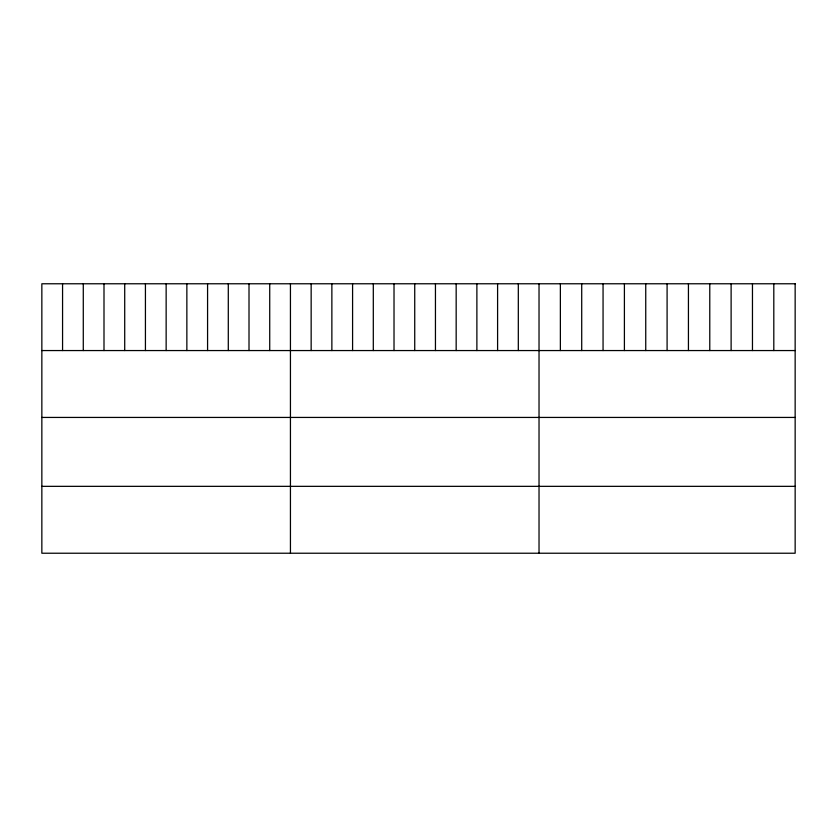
<?xml version="1.0" encoding="UTF-8"?>
<svg xmlns="http://www.w3.org/2000/svg" width="837" height="837" viewBox="0 0 837 837"><rect width="100%" height="100%" fill="white"/><g stroke="black" fill="none" stroke-linecap="round" stroke-linejoin="round"><path stroke-width="1.26" d="M41.85 350.557L795.15 350.557M41.85 417.433L795.15 417.433M41.85 486.339L795.15 486.339M773.806 283.774L773.806 350.557M752.463 283.774L752.463 350.557M731.119 283.774L731.119 350.557M709.776 283.774L709.776 350.557M688.432 283.774L688.432 350.557M667.089 283.774L667.089 350.557M645.745 283.774L645.745 350.557M624.402 283.774L624.402 350.557M603.058 283.774L603.058 350.557M581.715 283.774L581.715 350.557M560.371 283.774L560.371 350.557M539.028 283.774L539.028 553.226M518.312 283.774L518.312 350.557M497.596 283.774L497.596 350.557M476.881 283.774L476.881 350.557M456.165 283.774L456.165 350.557M435.449 283.774L435.449 350.557M414.733 283.774L414.733 350.557M394.018 283.774L394.018 350.557M373.302 283.774L373.302 350.557M352.586 283.774L352.586 350.557M331.87 283.774L331.87 350.557M311.155 283.774L311.155 350.557M290.439 283.774L290.439 553.226M269.723 283.774L269.723 350.557M249.007 283.774L249.007 350.557M228.292 283.774L228.292 350.557M207.576 283.774L207.576 350.557M186.86 283.774L186.86 350.557M166.144 283.774L166.144 350.557M145.429 283.774L145.429 350.557M124.713 283.774L124.713 350.557M103.997 283.774L103.997 350.557M83.281 283.774L83.281 350.557M62.566 283.774L62.566 350.557M795.15 283.774L41.85 283.774L41.85 553.226L795.15 553.226L795.15 283.774"/></g></svg>
